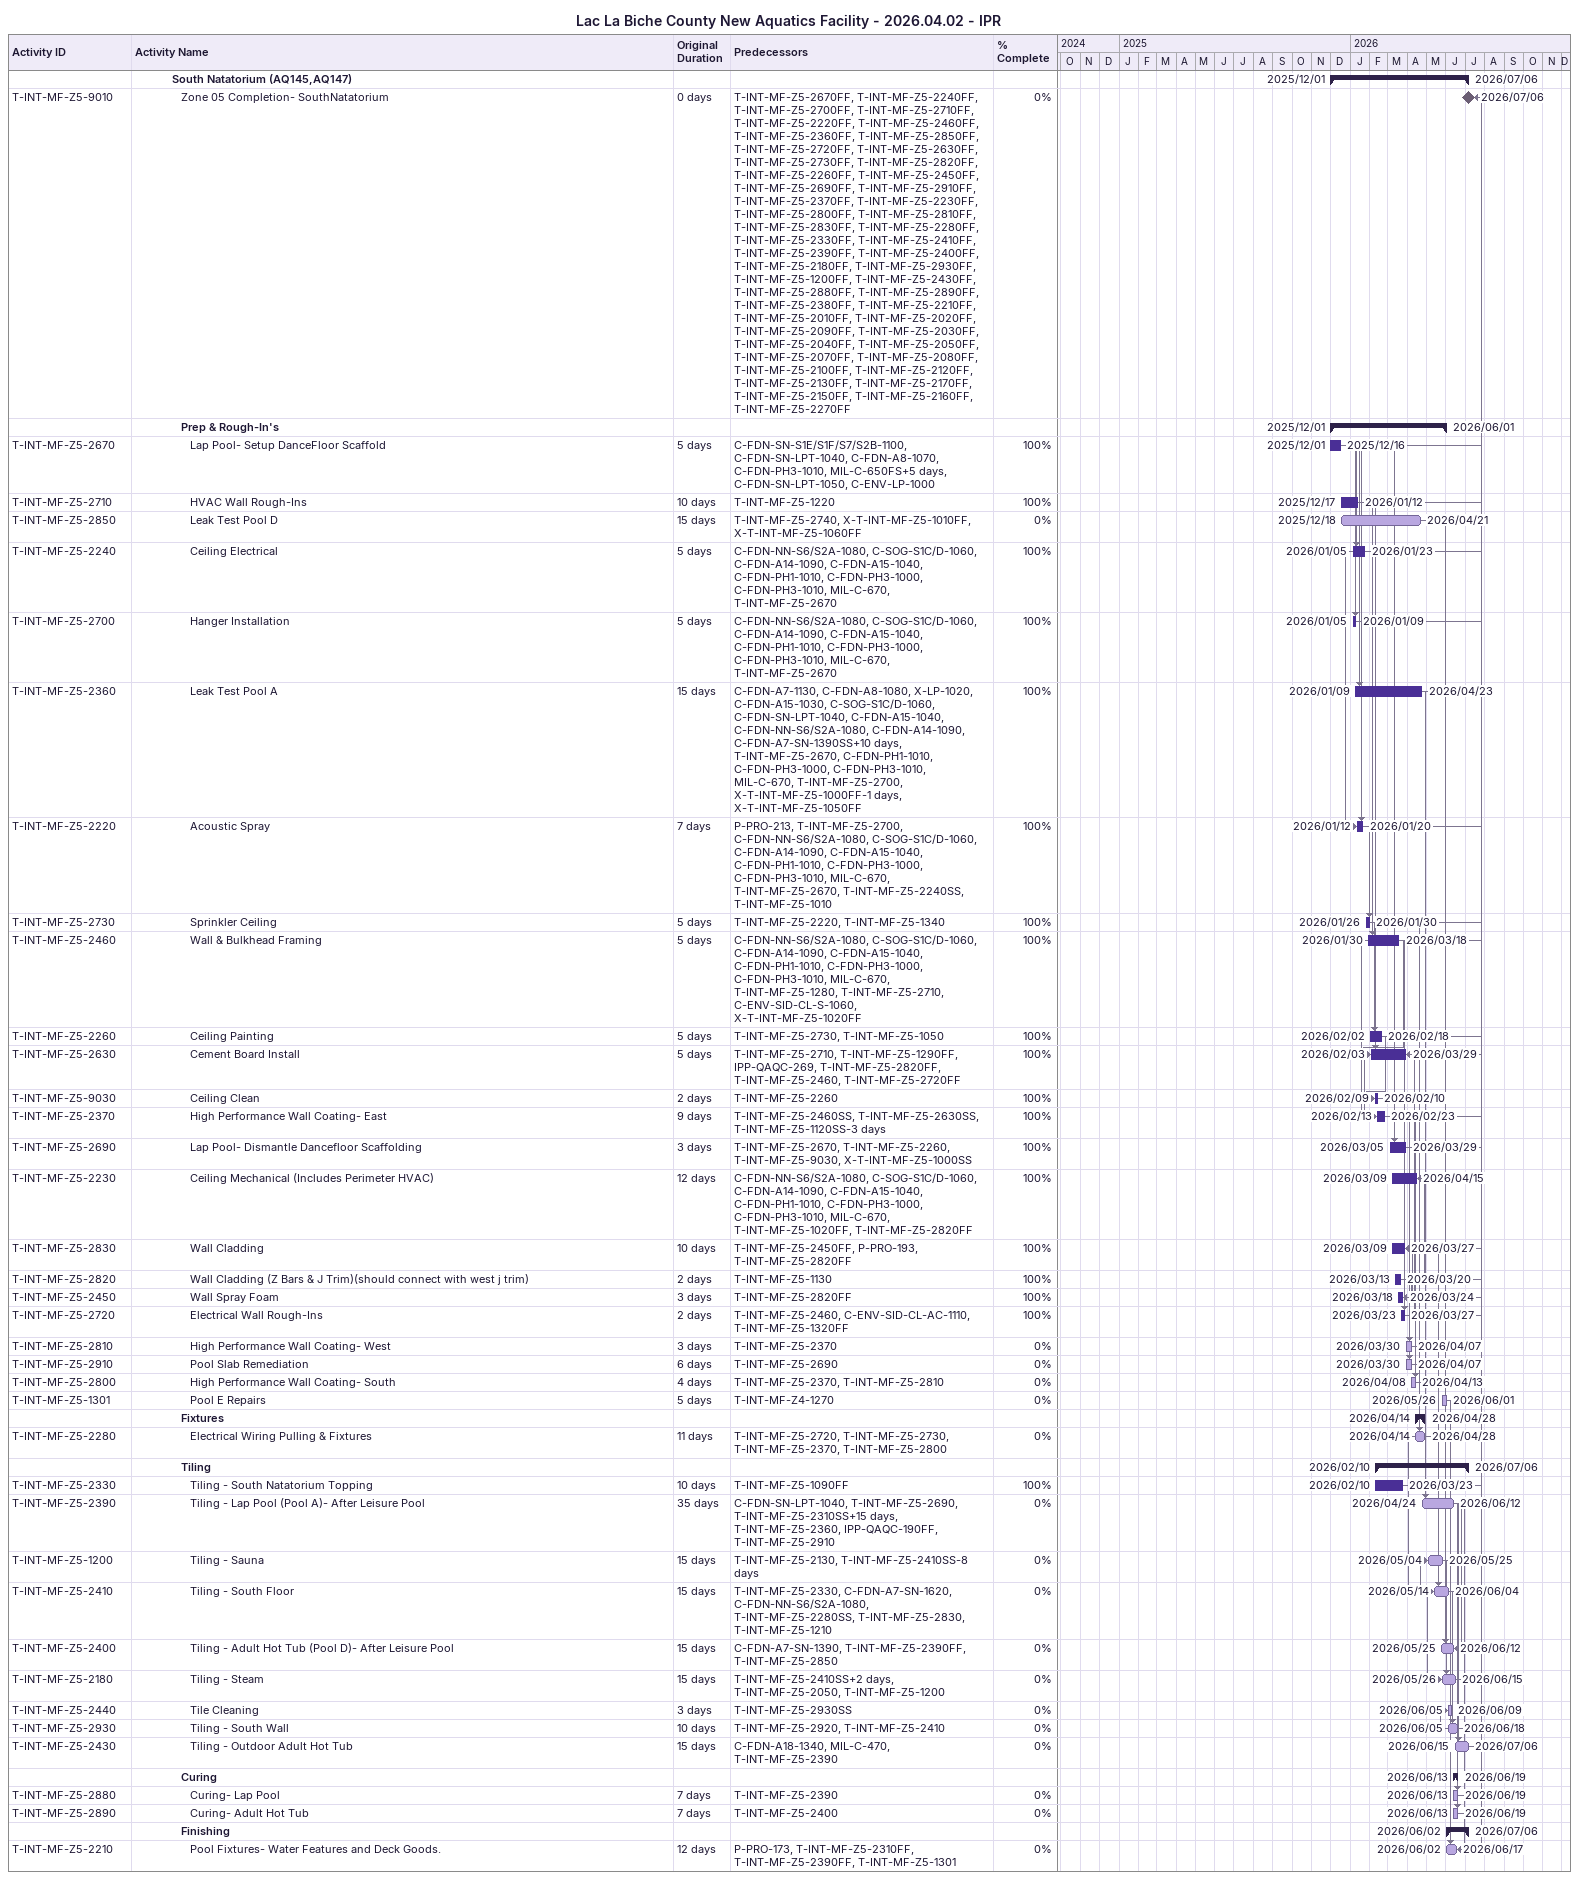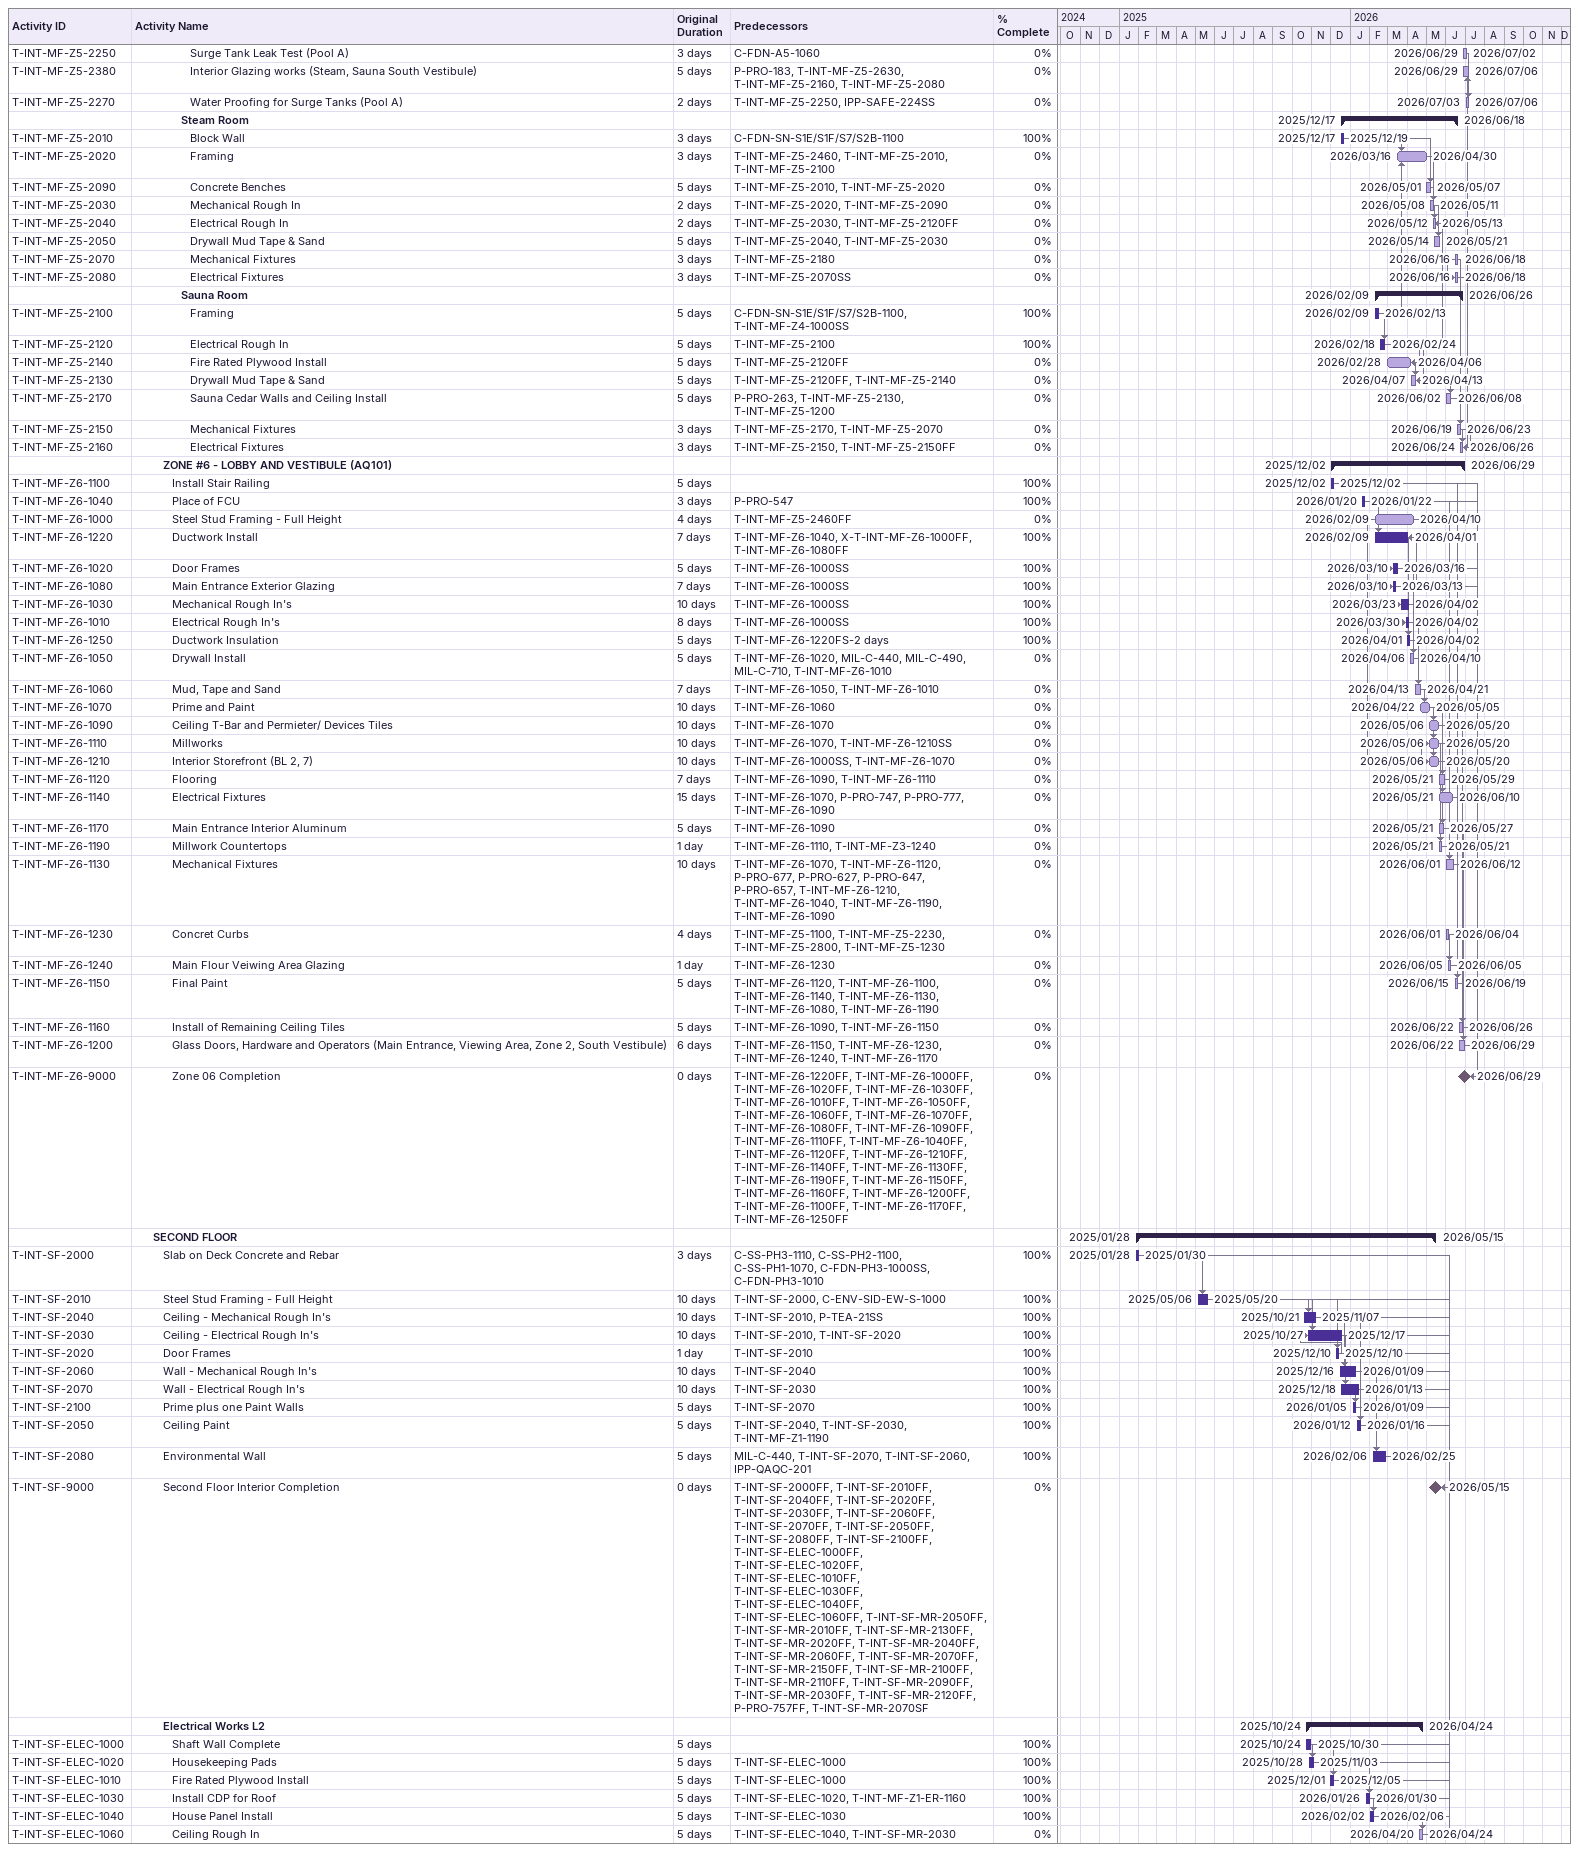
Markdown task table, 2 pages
Lac La Biche County New Aquatics Facility - 2026.04.02 - IPR

| ID | Level | Task | Original duration | Start | Finish | Predecessors | % complete |
|---|---|---|---|---|---|---|---|
|  | 5 | **South Natatorium (AQ145,AQ147)** |  | 2025-12-01 | 2026-07-06 |  |  |
| T-INT-MF-Z5-9010 | 6 | Zone 05 Completion- SouthNatatorium | 0d | 2026-07-06 | 2026-07-06 | T-INT-MF-Z5-2670FF, T-INT-MF-Z5-2240FF, T-INT-MF-Z5-2700FF, T-INT-MF-Z5-2710FF, T-INT-MF-Z5-2220FF, T-INT-MF-Z5-2460FF, T-INT-MF-Z5-2360FF, T-INT-MF-Z5-2850FF, T-INT-MF-Z5-2720FF, T-INT-MF-Z5-2630FF, T-INT-MF-Z5-2730FF, T-INT-MF-Z5-2820FF, T-INT-MF-Z5-2260FF, T-INT-MF-Z5-2450FF, T-INT-MF-Z5-2690FF, T-INT-MF-Z5-2910FF, T-INT-MF-Z5-2370FF, T-INT-MF-Z5-2230FF, T-INT-MF-Z5-2800FF, T-INT-MF-Z5-2810FF, T-INT-MF-Z5-2830FF, T-INT-MF-Z5-2280FF, T-INT-MF-Z5-2330FF, T-INT-MF-Z5-2410FF, T-INT-MF-Z5-2390FF, T-INT-MF-Z5-2400FF, T-INT-MF-Z5-2180FF, T-INT-MF-Z5-2930FF, T-INT-MF-Z5-1200FF, T-INT-MF-Z5-2430FF, T-INT-MF-Z5-2880FF, T-INT-MF-Z5-2890FF, T-INT-MF-Z5-2380FF, T-INT-MF-Z5-2210FF, T-INT-MF-Z5-2010FF, T-INT-MF-Z5-2020FF, T-INT-MF-Z5-2090FF, T-INT-MF-Z5-2030FF, T-INT-MF-Z5-2040FF, T-INT-MF-Z5-2050FF, T-INT-MF-Z5-2070FF, T-INT-MF-Z5-2080FF, T-INT-MF-Z5-2100FF, T-INT-MF-Z5-2120FF, T-INT-MF-Z5-2130FF, T-INT-MF-Z5-2170FF, T-INT-MF-Z5-2150FF, T-INT-MF-Z5-2160FF, T-INT-MF-Z5-2270FF | 0 |
|  | 6 | **Prep & Rough-In's** |  | 2025-12-01 | 2026-06-01 |  |  |
| T-INT-MF-Z5-2670 | 7 | Lap Pool- Setup DanceFloor Scaffold | 5d | 2025-12-01 | 2025-12-16 | C-FDN-SN-S1E/S1F/S7/S2B-1100, C-FDN-SN-LPT-1040, C-FDN-A8-1070, C-FDN-PH3-1010, MIL-C-650FS+5d, C-FDN-SN-LPT-1050, C-ENV-LP-1000 | 100 |
| T-INT-MF-Z5-2710 | 7 | HVAC Wall Rough-Ins | 10d | 2025-12-17 | 2026-01-12 | T-INT-MF-Z5-1220 | 100 |
| T-INT-MF-Z5-2850 | 7 | Leak Test Pool D | 15d | 2025-12-18 | 2026-04-21 | T-INT-MF-Z5-2740, X-T-INT-MF-Z5-1010FF, X-T-INT-MF-Z5-1060FF | 0 |
| T-INT-MF-Z5-2240 | 7 | Ceiling Electrical | 5d | 2026-01-05 | 2026-01-23 | C-FDN-NN-S6/S2A-1080, C-SOG-S1C/D-1060, C-FDN-A14-1090, C-FDN-A15-1040, C-FDN-PH1-1010, C-FDN-PH3-1000, C-FDN-PH3-1010, MIL-C-670, T-INT-MF-Z5-2670 | 100 |
| T-INT-MF-Z5-2700 | 7 | Hanger Installation | 5d | 2026-01-05 | 2026-01-09 | C-FDN-NN-S6/S2A-1080, C-SOG-S1C/D-1060, C-FDN-A14-1090, C-FDN-A15-1040, C-FDN-PH1-1010, C-FDN-PH3-1000, C-FDN-PH3-1010, MIL-C-670, T-INT-MF-Z5-2670 | 100 |
| T-INT-MF-Z5-2360 | 7 | Leak Test Pool A | 15d | 2026-01-09 | 2026-04-23 | C-FDN-A7-1130, C-FDN-A8-1080, X-LP-1020, C-FDN-A15-1030, C-SOG-S1C/D-1060, C-FDN-SN-LPT-1040, C-FDN-A15-1040, C-FDN-NN-S6/S2A-1080, C-FDN-A14-1090, C-FDN-A7-SN-1390SS+10d, T-INT-MF-Z5-2670, C-FDN-PH1-1010, C-FDN-PH3-1000, C-FDN-PH3-1010, MIL-C-670, T-INT-MF-Z5-2700, X-T-INT-MF-Z5-1000FF-1d, X-T-INT-MF-Z5-1050FF | 100 |
| T-INT-MF-Z5-2220 | 7 | Acoustic Spray | 7d | 2026-01-12 | 2026-01-20 | P-PRO-213, T-INT-MF-Z5-2700, C-FDN-NN-S6/S2A-1080, C-SOG-S1C/D-1060, C-FDN-A14-1090, C-FDN-A15-1040, C-FDN-PH1-1010, C-FDN-PH3-1000, C-FDN-PH3-1010, MIL-C-670, T-INT-MF-Z5-2670, T-INT-MF-Z5-2240SS, T-INT-MF-Z5-1010 | 100 |
| T-INT-MF-Z5-2730 | 7 | Sprinkler Ceiling | 5d | 2026-01-26 | 2026-01-30 | T-INT-MF-Z5-2220, T-INT-MF-Z5-1340 | 100 |
| T-INT-MF-Z5-2460 | 7 | Wall & Bulkhead Framing | 5d | 2026-01-30 | 2026-03-18 | C-FDN-NN-S6/S2A-1080, C-SOG-S1C/D-1060, C-FDN-A14-1090, C-FDN-A15-1040, C-FDN-PH1-1010, C-FDN-PH3-1000, C-FDN-PH3-1010, MIL-C-670, T-INT-MF-Z5-1280, T-INT-MF-Z5-2710, C-ENV-SID-CL-S-1060, X-T-INT-MF-Z5-1020FF | 100 |
| T-INT-MF-Z5-2260 | 7 | Ceiling Painting | 5d | 2026-02-02 | 2026-02-18 | T-INT-MF-Z5-2730, T-INT-MF-Z5-1050 | 100 |
| T-INT-MF-Z5-2630 | 7 | Cement Board Install | 5d | 2026-02-03 | 2026-03-29 | T-INT-MF-Z5-2710, T-INT-MF-Z5-1290FF, IPP-QAQC-269, T-INT-MF-Z5-2820FF, T-INT-MF-Z5-2460, T-INT-MF-Z5-2720FF | 100 |
| T-INT-MF-Z5-9030 | 7 | Ceiling Clean | 2d | 2026-02-09 | 2026-02-10 | T-INT-MF-Z5-2260 | 100 |
| T-INT-MF-Z5-2370 | 7 | High Performance Wall Coating- East | 9d | 2026-02-13 | 2026-02-23 | T-INT-MF-Z5-2460SS, T-INT-MF-Z5-2630SS, T-INT-MF-Z5-1120SS-3d | 100 |
| T-INT-MF-Z5-2690 | 7 | Lap Pool- Dismantle Dancefloor Scaffolding | 3d | 2026-03-05 | 2026-03-29 | T-INT-MF-Z5-2670, T-INT-MF-Z5-2260, T-INT-MF-Z5-9030, X-T-INT-MF-Z5-1000SS | 100 |
| T-INT-MF-Z5-2230 | 7 | Ceiling Mechanical (Includes Perimeter HVAC) | 12d | 2026-03-09 | 2026-04-15 | C-FDN-NN-S6/S2A-1080, C-SOG-S1C/D-1060, C-FDN-A14-1090, C-FDN-A15-1040, C-FDN-PH1-1010, C-FDN-PH3-1000, C-FDN-PH3-1010, MIL-C-670, T-INT-MF-Z5-1020FF, T-INT-MF-Z5-2820FF | 100 |
| T-INT-MF-Z5-2830 | 7 | Wall Cladding | 10d | 2026-03-09 | 2026-03-27 | T-INT-MF-Z5-2450FF, P-PRO-193, T-INT-MF-Z5-2820FF | 100 |
| T-INT-MF-Z5-2820 | 7 | Wall Cladding (Z Bars & J Trim)(should connect with west j trim) | 2d | 2026-03-13 | 2026-03-20 | T-INT-MF-Z5-1130 | 100 |
| T-INT-MF-Z5-2450 | 7 | Wall Spray Foam | 3d | 2026-03-18 | 2026-03-24 | T-INT-MF-Z5-2820FF | 100 |
| T-INT-MF-Z5-2720 | 7 | Electrical Wall Rough-Ins | 2d | 2026-03-23 | 2026-03-27 | T-INT-MF-Z5-2460, C-ENV-SID-CL-AC-1110, T-INT-MF-Z5-1320FF | 100 |
| T-INT-MF-Z5-2810 | 7 | High Performance Wall Coating- West | 3d | 2026-03-30 | 2026-04-07 | T-INT-MF-Z5-2370 | 0 |
| T-INT-MF-Z5-2910 | 7 | Pool Slab Remediation | 6d | 2026-03-30 | 2026-04-07 | T-INT-MF-Z5-2690 | 0 |
| T-INT-MF-Z5-2800 | 7 | High Performance Wall Coating- South | 4d | 2026-04-08 | 2026-04-13 | T-INT-MF-Z5-2370, T-INT-MF-Z5-2810 | 0 |
| T-INT-MF-Z5-1301 | 7 | Pool E Repairs | 5d | 2026-05-26 | 2026-06-01 | T-INT-MF-Z4-1270 | 0 |
|  | 6 | **Fixtures** |  | 2026-04-14 | 2026-04-28 |  |  |
| T-INT-MF-Z5-2280 | 7 | Electrical Wiring Pulling & Fixtures | 11d | 2026-04-14 | 2026-04-28 | T-INT-MF-Z5-2720, T-INT-MF-Z5-2730, T-INT-MF-Z5-2370, T-INT-MF-Z5-2800 | 0 |
|  | 6 | **Tiling** |  | 2026-02-10 | 2026-07-06 |  |  |
| T-INT-MF-Z5-2330 | 7 | Tiling - South Natatorium Topping | 10d | 2026-02-10 | 2026-03-23 | T-INT-MF-Z5-1090FF | 100 |
| T-INT-MF-Z5-2390 | 7 | Tiling - Lap Pool (Pool A)- After Leisure Pool | 35d | 2026-04-24 | 2026-06-12 | C-FDN-SN-LPT-1040, T-INT-MF-Z5-2690, T-INT-MF-Z5-2310SS+15d, T-INT-MF-Z5-2360, IPP-QAQC-190FF, T-INT-MF-Z5-2910 | 0 |
| T-INT-MF-Z5-1200 | 7 | Tiling - Sauna | 15d | 2026-05-04 | 2026-05-25 | T-INT-MF-Z5-2130, T-INT-MF-Z5-2410SS-8d | 0 |
| T-INT-MF-Z5-2410 | 7 | Tiling - South Floor | 15d | 2026-05-14 | 2026-06-04 | T-INT-MF-Z5-2330, C-FDN-A7-SN-1620, C-FDN-NN-S6/S2A-1080, T-INT-MF-Z5-2280SS, T-INT-MF-Z5-2830, T-INT-MF-Z5-1210 | 0 |
| T-INT-MF-Z5-2400 | 7 | Tiling - Adult Hot Tub (Pool D)- After Leisure Pool | 15d | 2026-05-25 | 2026-06-12 | C-FDN-A7-SN-1390, T-INT-MF-Z5-2390FF, T-INT-MF-Z5-2850 | 0 |
| T-INT-MF-Z5-2180 | 7 | Tiling - Steam | 15d | 2026-05-26 | 2026-06-15 | T-INT-MF-Z5-2410SS+2d, T-INT-MF-Z5-2050, T-INT-MF-Z5-1200 | 0 |
| T-INT-MF-Z5-2440 | 7 | Tile Cleaning | 3d | 2026-06-05 | 2026-06-09 | T-INT-MF-Z5-2930SS | 0 |
| T-INT-MF-Z5-2930 | 7 | Tiling - South Wall | 10d | 2026-06-05 | 2026-06-18 | T-INT-MF-Z5-2920, T-INT-MF-Z5-2410 | 0 |
| T-INT-MF-Z5-2430 | 7 | Tiling - Outdoor Adult Hot Tub | 15d | 2026-06-15 | 2026-07-06 | C-FDN-A18-1340, MIL-C-470, T-INT-MF-Z5-2390 | 0 |
|  | 6 | **Curing** |  | 2026-06-13 | 2026-06-19 |  |  |
| T-INT-MF-Z5-2880 | 7 | Curing- Lap Pool | 7d | 2026-06-13 | 2026-06-19 | T-INT-MF-Z5-2390 | 0 |
| T-INT-MF-Z5-2890 | 7 | Curing- Adult Hot Tub | 7d | 2026-06-13 | 2026-06-19 | T-INT-MF-Z5-2400 | 0 |
|  | 6 | **Finishing** |  | 2026-06-02 | 2026-07-06 |  |  |
| T-INT-MF-Z5-2210 | 7 | Pool Fixtures- Water Features and Deck Goods. | 12d | 2026-06-02 | 2026-06-17 | P-PRO-173, T-INT-MF-Z5-2310FF, T-INT-MF-Z5-2390FF, T-INT-MF-Z5-1301 | 0 |
| T-INT-MF-Z5-2250 | 7 | Surge Tank Leak Test (Pool A) | 3d | 2026-06-29 | 2026-07-02 | C-FDN-A5-1060 | 0 |
| T-INT-MF-Z5-2380 | 7 | Interior Glazing works (Steam, Sauna South Vestibule) | 5d | 2026-06-29 | 2026-07-06 | P-PRO-183, T-INT-MF-Z5-2630, T-INT-MF-Z5-2160, T-INT-MF-Z5-2080 | 0 |
| T-INT-MF-Z5-2270 | 7 | Water Proofing for Surge Tanks (Pool A) | 2d | 2026-07-03 | 2026-07-06 | T-INT-MF-Z5-2250, IPP-SAFE-224SS | 0 |
|  | 6 | **Steam Room** |  | 2025-12-17 | 2026-06-18 |  |  |
| T-INT-MF-Z5-2010 | 7 | Block Wall | 3d | 2025-12-17 | 2025-12-19 | C-FDN-SN-S1E/S1F/S7/S2B-1100 | 100 |
| T-INT-MF-Z5-2020 | 7 | Framing | 3d | 2026-03-16 | 2026-04-30 | T-INT-MF-Z5-2460, T-INT-MF-Z5-2010, T-INT-MF-Z5-2100 | 0 |
| T-INT-MF-Z5-2090 | 7 | Concrete Benches | 5d | 2026-05-01 | 2026-05-07 | T-INT-MF-Z5-2010, T-INT-MF-Z5-2020 | 0 |
| T-INT-MF-Z5-2030 | 7 | Mechanical Rough In | 2d | 2026-05-08 | 2026-05-11 | T-INT-MF-Z5-2020, T-INT-MF-Z5-2090 | 0 |
| T-INT-MF-Z5-2040 | 7 | Electrical Rough In | 2d | 2026-05-12 | 2026-05-13 | T-INT-MF-Z5-2030, T-INT-MF-Z5-2120FF | 0 |
| T-INT-MF-Z5-2050 | 7 | Drywall Mud Tape & Sand | 5d | 2026-05-14 | 2026-05-21 | T-INT-MF-Z5-2040, T-INT-MF-Z5-2030 | 0 |
| T-INT-MF-Z5-2070 | 7 | Mechanical Fixtures | 3d | 2026-06-16 | 2026-06-18 | T-INT-MF-Z5-2180 | 0 |
| T-INT-MF-Z5-2080 | 7 | Electrical Fixtures | 3d | 2026-06-16 | 2026-06-18 | T-INT-MF-Z5-2070SS | 0 |
|  | 6 | **Sauna Room** |  | 2026-02-09 | 2026-06-26 |  |  |
| T-INT-MF-Z5-2100 | 7 | Framing | 5d | 2026-02-09 | 2026-02-13 | C-FDN-SN-S1E/S1F/S7/S2B-1100, T-INT-MF-Z4-1000SS | 100 |
| T-INT-MF-Z5-2120 | 7 | Electrical Rough In | 5d | 2026-02-18 | 2026-02-24 | T-INT-MF-Z5-2100 | 100 |
| T-INT-MF-Z5-2140 | 7 | Fire Rated Plywood Install | 5d | 2026-02-28 | 2026-04-06 | T-INT-MF-Z5-2120FF | 0 |
| T-INT-MF-Z5-2130 | 7 | Drywall Mud Tape & Sand | 5d | 2026-04-07 | 2026-04-13 | T-INT-MF-Z5-2120FF, T-INT-MF-Z5-2140 | 0 |
| T-INT-MF-Z5-2170 | 7 | Sauna Cedar Walls and Ceiling Install | 5d | 2026-06-02 | 2026-06-08 | P-PRO-263, T-INT-MF-Z5-2130, T-INT-MF-Z5-1200 | 0 |
| T-INT-MF-Z5-2150 | 7 | Mechanical Fixtures | 3d | 2026-06-19 | 2026-06-23 | T-INT-MF-Z5-2170, T-INT-MF-Z5-2070 | 0 |
| T-INT-MF-Z5-2160 | 7 | Electrical Fixtures | 3d | 2026-06-24 | 2026-06-26 | T-INT-MF-Z5-2150, T-INT-MF-Z5-2150FF | 0 |
|  | 4 | **ZONE #6 - LOBBY AND VESTIBULE (AQ101)** |  | 2025-12-02 | 2026-06-29 |  |  |
| T-INT-MF-Z6-1100 | 5 | Install Stair Railing | 5d | 2025-12-02 | 2025-12-02 |  | 100 |
| T-INT-MF-Z6-1040 | 5 | Place of FCU | 3d | 2026-01-20 | 2026-01-22 | P-PRO-547 | 100 |
| T-INT-MF-Z6-1000 | 5 | Steel Stud Framing - Full Height | 4d | 2026-02-09 | 2026-04-10 | T-INT-MF-Z5-2460FF | 0 |
| T-INT-MF-Z6-1220 | 5 | Ductwork Install | 7d | 2026-02-09 | 2026-04-01 | T-INT-MF-Z6-1040, X-T-INT-MF-Z6-1000FF, T-INT-MF-Z6-1080FF | 100 |
| T-INT-MF-Z6-1020 | 5 | Door Frames | 5d | 2026-03-10 | 2026-03-16 | T-INT-MF-Z6-1000SS | 100 |
| T-INT-MF-Z6-1080 | 5 | Main Entrance Exterior Glazing | 7d | 2026-03-10 | 2026-03-13 | T-INT-MF-Z6-1000SS | 100 |
| T-INT-MF-Z6-1030 | 5 | Mechanical Rough In's | 10d | 2026-03-23 | 2026-04-02 | T-INT-MF-Z6-1000SS | 100 |
| T-INT-MF-Z6-1010 | 5 | Electrical Rough In's | 8d | 2026-03-30 | 2026-04-02 | T-INT-MF-Z6-1000SS | 100 |
| T-INT-MF-Z6-1250 | 5 | Ductwork Insulation | 5d | 2026-04-01 | 2026-04-02 | T-INT-MF-Z6-1220FS-2d | 100 |
| T-INT-MF-Z6-1050 | 5 | Drywall Install | 5d | 2026-04-06 | 2026-04-10 | T-INT-MF-Z6-1020, MIL-C-440, MIL-C-490, MIL-C-710, T-INT-MF-Z6-1010 | 0 |
| T-INT-MF-Z6-1060 | 5 | Mud, Tape and Sand | 7d | 2026-04-13 | 2026-04-21 | T-INT-MF-Z6-1050, T-INT-MF-Z6-1010 | 0 |
| T-INT-MF-Z6-1070 | 5 | Prime and Paint | 10d | 2026-04-22 | 2026-05-05 | T-INT-MF-Z6-1060 | 0 |
| T-INT-MF-Z6-1090 | 5 | Ceiling T-Bar and Permieter/ Devices Tiles | 10d | 2026-05-06 | 2026-05-20 | T-INT-MF-Z6-1070 | 0 |
| T-INT-MF-Z6-1110 | 5 | Millworks | 10d | 2026-05-06 | 2026-05-20 | T-INT-MF-Z6-1070, T-INT-MF-Z6-1210SS | 0 |
| T-INT-MF-Z6-1210 | 5 | Interior Storefront (BL 2, 7) | 10d | 2026-05-06 | 2026-05-20 | T-INT-MF-Z6-1000SS, T-INT-MF-Z6-1070 | 0 |
| T-INT-MF-Z6-1120 | 5 | Flooring | 7d | 2026-05-21 | 2026-05-29 | T-INT-MF-Z6-1090, T-INT-MF-Z6-1110 | 0 |
| T-INT-MF-Z6-1140 | 5 | Electrical Fixtures | 15d | 2026-05-21 | 2026-06-10 | T-INT-MF-Z6-1070, P-PRO-747, P-PRO-777, T-INT-MF-Z6-1090 | 0 |
| T-INT-MF-Z6-1170 | 5 | Main Entrance Interior Aluminum | 5d | 2026-05-21 | 2026-05-27 | T-INT-MF-Z6-1090 | 0 |
| T-INT-MF-Z6-1190 | 5 | Millwork Countertops | 1d | 2026-05-21 | 2026-05-21 | T-INT-MF-Z6-1110, T-INT-MF-Z3-1240 | 0 |
| T-INT-MF-Z6-1130 | 5 | Mechanical Fixtures | 10d | 2026-06-01 | 2026-06-12 | T-INT-MF-Z6-1070, T-INT-MF-Z6-1120, P-PRO-677, P-PRO-627, P-PRO-647, P-PRO-657, T-INT-MF-Z6-1210, T-INT-MF-Z6-1040, T-INT-MF-Z6-1190, T-INT-MF-Z6-1090 | 0 |
| T-INT-MF-Z6-1230 | 5 | Concret Curbs | 4d | 2026-06-01 | 2026-06-04 | T-INT-MF-Z5-1100, T-INT-MF-Z5-2230, T-INT-MF-Z5-2800, T-INT-MF-Z5-1230 | 0 |
| T-INT-MF-Z6-1240 | 5 | Main Flour Veiwing Area Glazing | 1d | 2026-06-05 | 2026-06-05 | T-INT-MF-Z6-1230 | 0 |
| T-INT-MF-Z6-1150 | 5 | Final Paint | 5d | 2026-06-15 | 2026-06-19 | T-INT-MF-Z6-1120, T-INT-MF-Z6-1100, T-INT-MF-Z6-1140, T-INT-MF-Z6-1130, T-INT-MF-Z6-1080, T-INT-MF-Z6-1190 | 0 |
| T-INT-MF-Z6-1160 | 5 | Install of Remaining Ceiling Tiles | 5d | 2026-06-22 | 2026-06-26 | T-INT-MF-Z6-1090, T-INT-MF-Z6-1150 | 0 |
| T-INT-MF-Z6-1200 | 5 | Glass Doors, Hardware and Operators (Main Entrance, Viewing Area, Zone 2, South Vestibule) | 6d | 2026-06-22 | 2026-06-29 | T-INT-MF-Z6-1150, T-INT-MF-Z6-1230, T-INT-MF-Z6-1240, T-INT-MF-Z6-1170 | 0 |
| T-INT-MF-Z6-9000 | 5 | Zone 06 Completion | 0d | 2026-06-29 | 2026-06-29 | T-INT-MF-Z6-1220FF, T-INT-MF-Z6-1000FF, T-INT-MF-Z6-1020FF, T-INT-MF-Z6-1030FF, T-INT-MF-Z6-1010FF, T-INT-MF-Z6-1050FF, T-INT-MF-Z6-1060FF, T-INT-MF-Z6-1070FF, T-INT-MF-Z6-1080FF, T-INT-MF-Z6-1090FF, T-INT-MF-Z6-1110FF, T-INT-MF-Z6-1040FF, T-INT-MF-Z6-1120FF, T-INT-MF-Z6-1210FF, T-INT-MF-Z6-1140FF, T-INT-MF-Z6-1130FF, T-INT-MF-Z6-1190FF, T-INT-MF-Z6-1150FF, T-INT-MF-Z6-1160FF, T-INT-MF-Z6-1200FF, T-INT-MF-Z6-1100FF, T-INT-MF-Z6-1170FF, T-INT-MF-Z6-1250FF | 0 |
|  | 3 | **SECOND FLOOR** |  | 2025-01-28 | 2026-05-15 |  |  |
| T-INT-SF-2000 | 4 | Slab on Deck Concrete and Rebar | 3d | 2025-01-28 | 2025-01-30 | C-SS-PH3-1110, C-SS-PH2-1100, C-SS-PH1-1070, C-FDN-PH3-1000SS, C-FDN-PH3-1010 | 100 |
| T-INT-SF-2010 | 4 | Steel Stud Framing - Full Height | 10d | 2025-05-06 | 2025-05-20 | T-INT-SF-2000, C-ENV-SID-EW-S-1000 | 100 |
| T-INT-SF-2040 | 4 | Ceiling - Mechanical Rough In's | 10d | 2025-10-21 | 2025-11-07 | T-INT-SF-2010, P-TEA-21SS | 100 |
| T-INT-SF-2030 | 4 | Ceiling - Electrical Rough In's | 10d | 2025-10-27 | 2025-12-17 | T-INT-SF-2010, T-INT-SF-2020 | 100 |
| T-INT-SF-2020 | 4 | Door Frames | 1d | 2025-12-10 | 2025-12-10 | T-INT-SF-2010 | 100 |
| T-INT-SF-2060 | 4 | Wall - Mechanical Rough In's | 10d | 2025-12-16 | 2026-01-09 | T-INT-SF-2040 | 100 |
| T-INT-SF-2070 | 4 | Wall - Electrical Rough In's | 10d | 2025-12-18 | 2026-01-13 | T-INT-SF-2030 | 100 |
| T-INT-SF-2100 | 4 | Prime plus one Paint Walls | 5d | 2026-01-05 | 2026-01-09 | T-INT-SF-2070 | 100 |
| T-INT-SF-2050 | 4 | Ceiling Paint | 5d | 2026-01-12 | 2026-01-16 | T-INT-SF-2040, T-INT-SF-2030, T-INT-MF-Z1-1190 | 100 |
| T-INT-SF-2080 | 4 | Environmental Wall | 5d | 2026-02-06 | 2026-02-25 | MIL-C-440, T-INT-SF-2070, T-INT-SF-2060, IPP-QAQC-201 | 100 |
| T-INT-SF-9000 | 4 | Second Floor Interior Completion | 0d | 2026-05-15 | 2026-05-15 | T-INT-SF-2000FF, T-INT-SF-2010FF, T-INT-SF-2040FF, T-INT-SF-2020FF, T-INT-SF-2030FF, T-INT-SF-2060FF, T-INT-SF-2070FF, T-INT-SF-2050FF, T-INT-SF-2080FF, T-INT-SF-2100FF, T-INT-SF-ELEC-1000FF, T-INT-SF-ELEC-1020FF, T-INT-SF-ELEC-1010FF, T-INT-SF-ELEC-1030FF, T-INT-SF-ELEC-1040FF, T-INT-SF-ELEC-1060FF, T-INT-SF-MR-2050FF, T-INT-SF-MR-2010FF, T-INT-SF-MR-2130FF, T-INT-SF-MR-2020FF, T-INT-SF-MR-2040FF, T-INT-SF-MR-2060FF, T-INT-SF-MR-2070FF, T-INT-SF-MR-2150FF, T-INT-SF-MR-2100FF, T-INT-SF-MR-2110FF, T-INT-SF-MR-2090FF, T-INT-SF-MR-2030FF, T-INT-SF-MR-2120FF, P-PRO-757FF, T-INT-SF-MR-2070SF | 0 |
|  | 4 | **Electrical Works L2** |  | 2025-10-24 | 2026-04-24 |  |  |
| T-INT-SF-ELEC-1000 | 5 | Shaft Wall Complete | 5d | 2025-10-24 | 2025-10-30 |  | 100 |
| T-INT-SF-ELEC-1020 | 5 | Housekeeping Pads | 5d | 2025-10-28 | 2025-11-03 | T-INT-SF-ELEC-1000 | 100 |
| T-INT-SF-ELEC-1010 | 5 | Fire Rated Plywood Install | 5d | 2025-12-01 | 2025-12-05 | T-INT-SF-ELEC-1000 | 100 |
| T-INT-SF-ELEC-1030 | 5 | Install CDP for Roof | 5d | 2026-01-26 | 2026-01-30 | T-INT-SF-ELEC-1020, T-INT-MF-Z1-ER-1160 | 100 |
| T-INT-SF-ELEC-1040 | 5 | House Panel Install | 5d | 2026-02-02 | 2026-02-06 | T-INT-SF-ELEC-1030 | 100 |
| T-INT-SF-ELEC-1060 | 5 | Ceiling Rough In | 5d | 2026-04-20 | 2026-04-24 | T-INT-SF-ELEC-1040, T-INT-SF-MR-2030 | 0 |
